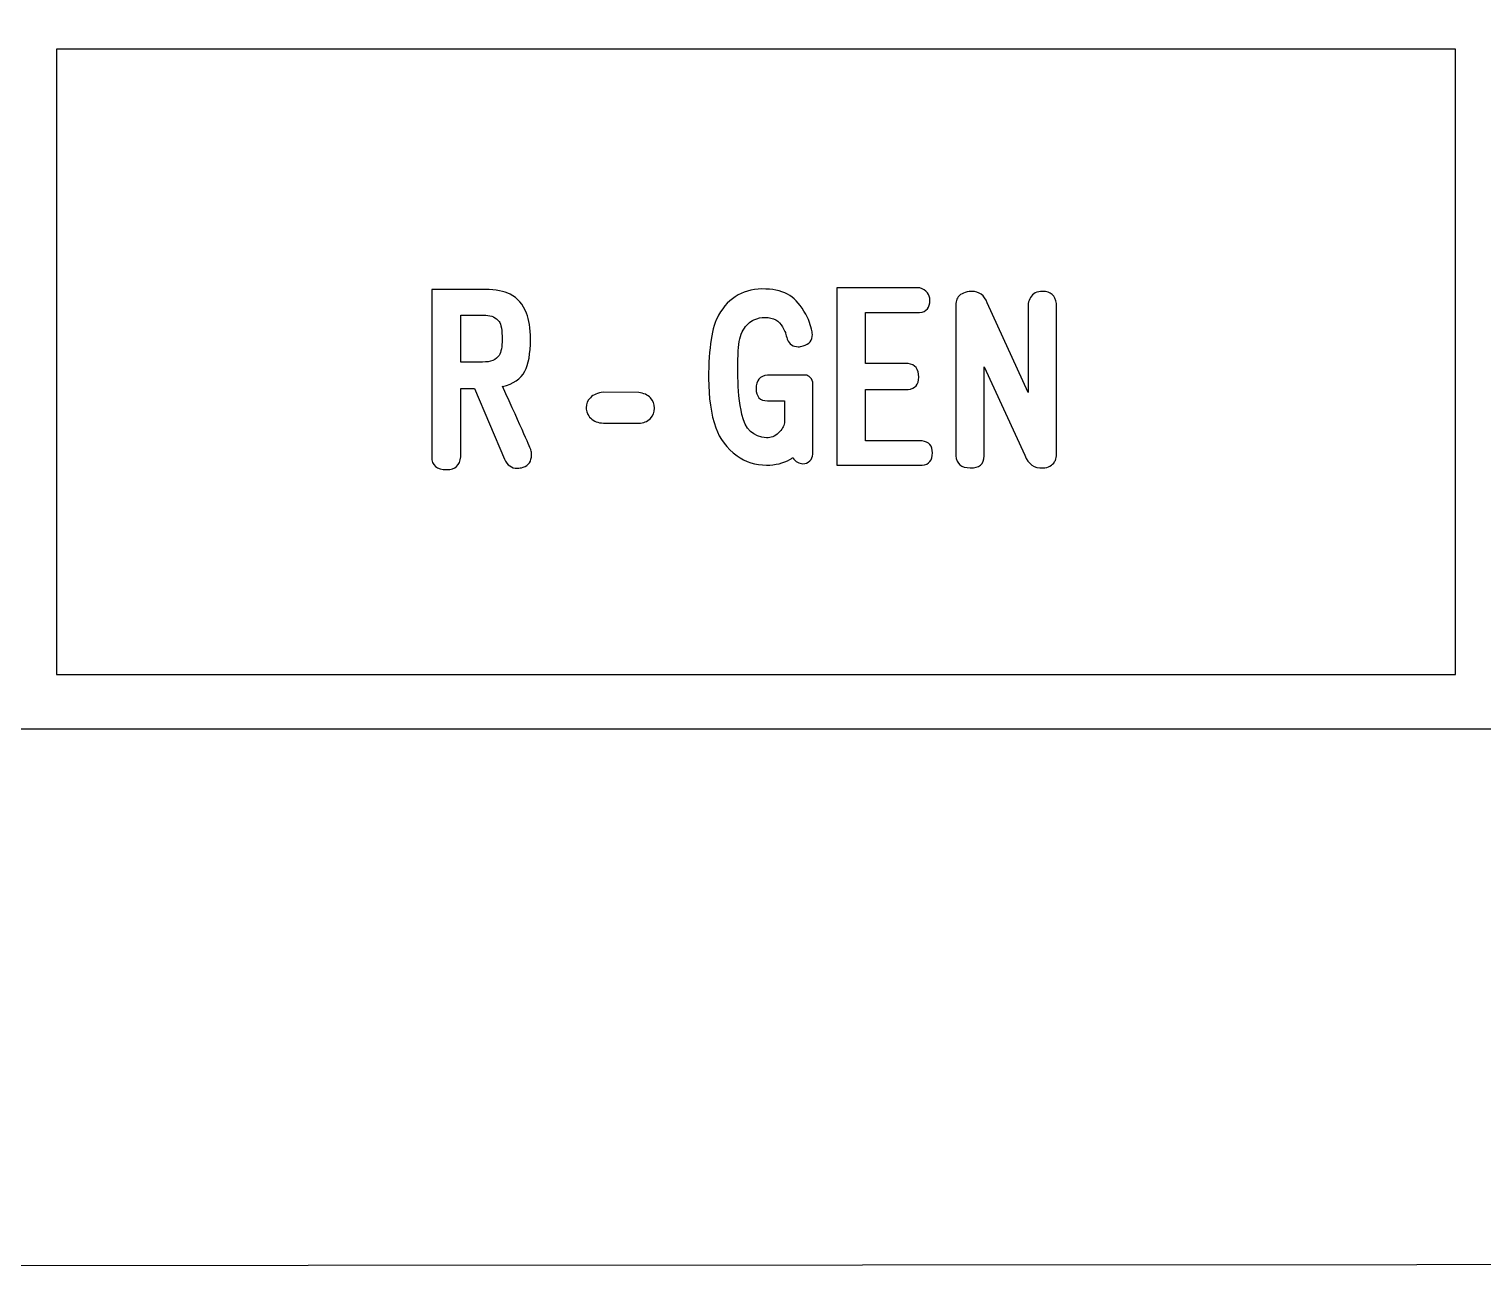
# Model space of a CAD drawing. Extents: x -224 to 225, y -79 to 79.
# Drawn here: x 152.49 to 177.49, y -78.63 to -57.31 of the extents above; entities that cross this region are included whole.
import ezdxf

# ---------------------------------------------------------------- set-up
doc = ezdxf.new("R2010")
doc.units = 0
doc.header["$MEASUREMENT"] = 0
doc.layers.add('PLAN_1', color=7, linetype='CONTINUOUS')

msp = doc.modelspace()

# ---------------------------------------------------------------- linework, layer by layer
at = {"layer": 'PLAN_1', "color": 250}
for points, knots in [([(223.9759, 78.3773), (223.9759, 78.3773), (80.9759, 78.3773), (80.9759, 78.3773), (80.9759, 78.3773), (80.4251, 78.3773), (79.9759, 77.9273), (79.9759, 77.3758), (79.9759, 77.3758), (79.9759, 77.3758), (79.9758, 71.3342), (79.9758, 71.3342), (79.9758, 71.3342), (79.9758, 70.7827), (80.4251, 70.3325), (80.9759, 70.3325), (80.9759, 70.3325), (80.9759, 70.3325), (84.7471, 70.3329), (84.7471, 70.3329), (84.7471, 70.3329), (84.7471, 70.3329), (84.7471, 70.3312), (84.7471, 70.3312), (84.7471, 70.3312), (84.7774, 70.3321), (84.8074, 70.3317), (84.8374, 70.3317), (84.8374, 70.3317), (88.2125, 70.3329), (90.9501, 67.5933), (90.9501, 64.2164), (90.9501, 64.2164), (90.9499, 60.8399), (88.2127, 58.101), (84.8374, 58.101), (84.8374, 58.101), (84.8072, 58.1014), (84.7774, 58.1018), (84.7474, 58.1024), (84.7474, 58.1024), (84.7474, 58.1024), (84.7471, 58.1014), (84.7471, 58.1014), (84.7471, 58.1014), (84.7471, 58.1014), (80.9759, 58.1014), (80.9759, 58.1014), (80.9759, 58.1014), (80.4251, 58.1014), (79.9759, 57.6514), (79.9759, 57.0999), (79.9759, 57.0999), (79.9759, 57.0999), (79.9758, -57.5), (79.9758, -57.5), (79.9758, -57.5), (79.9758, -58.0516), (80.4251, -58.5014), (80.9759, -58.5014), (80.9759, -58.5014), (80.9759, -58.5014), (84.7471, -58.5013), (84.7471, -58.5013), (84.7471, -58.5013), (84.7471, -58.5013), (84.7471, -58.502), (84.7471, -58.502), (84.7471, -58.502), (84.7774, -58.5013), (84.8074, -58.5014), (84.8374, -58.5014), (84.8374, -58.5014), (88.2125, -58.5013), (90.9501, -61.2399), (90.9501, -64.6167), (90.9501, -64.6167), (90.9499, -67.9901), (88.2177, -70.7272), (84.8467, -70.7321), (84.8467, -70.7321), (84.8397, -70.7321), (84.8338, -70.732), (84.8269, -70.7319), (84.8269, -70.7319), (84.8002, -70.7315), (84.7739, -70.7314), (84.7474, -70.7309), (84.7474, -70.7309), (84.7474, -70.7309), (84.7471, -70.7314), (84.7471, -70.7314), (84.7471, -70.7314), (84.7471, -70.7314), (80.9759, -70.7314), (80.9759, -70.7314), (80.9759, -70.7314), (80.4251, -70.7314), (79.9759, -71.181), (79.9759, -71.7325), (79.9759, -71.7325), (79.9759, -71.7325), (79.9758, -77.6209), (79.9758, -77.6209), (79.9758, -77.6209), (79.9758, -77.9033), (80.0791, -78.1466), (80.2822, -78.3424), (80.2822, -78.3424), (80.4854, -78.5379), (80.7318, -78.6325), (81.0136, -78.6218), (81.0136, -78.6218), (81.0136, -78.6218), (224.0136, -78.5346), (224.0136, -78.5346), (224.0136, -78.5346), (224.5508, -78.5142), (224.9758, -78.0725), (224.9758, -77.5342), (224.9758, -77.5342), (224.9758, -77.5342), (224.9758, -71.7378), (224.9758, -71.7378), (224.9758, -71.7378), (224.9758, -71.1866), (224.5266, -70.7368), (223.9758, -70.7368), (223.9758, -70.7368), (223.9758, -70.7368), (220.4778, -70.7365), (220.4778, -70.7365), (220.4778, -70.7365), (220.4778, -70.7365), (220.4778, -70.735), (220.4778, -70.735), (220.4778, -70.735), (220.4481, -70.7357), (220.4179, -70.7368), (220.3879, -70.7368), (220.3879, -70.7368), (217.0127, -70.7365), (214.2753, -67.9983), (214.2753, -64.6215), (214.2753, -64.6215), (214.2753, -61.2481), (217.0057, -58.5128), (220.3752, -58.506), (220.3752, -58.506), (220.381, -58.5058), (220.3857, -58.506), (220.3914, -58.5058), (220.3914, -58.5058), (220.4203, -58.5054), (220.4492, -58.5066), (220.4779, -58.5072), (220.4779, -58.5072), (220.4779, -58.5072), (220.4778, -58.505), (220.4778, -58.505), (220.4778, -58.505), (220.4778, -58.505), (223.9759, -58.505), (223.9759, -58.505), (223.9759, -58.505), (224.5267, -58.505), (224.9758, -58.0556), (224.9758, -57.5041), (224.9758, -57.5041), (224.9758, -57.5041), (224.9758, 57.096), (224.9758, 57.096), (224.9758, 57.096), (224.9758, 57.6478), (224.5266, 58.0971), (223.9758, 58.0971), (223.9758, 58.0971), (223.9758, 58.0971), (220.4778, 58.0973), (220.4778, 58.0973), (220.4778, 58.0973), (220.4778, 58.0973), (220.4778, 58.099), (220.4778, 58.099), (220.4778, 58.099), (220.4481, 58.0981), (220.4179, 58.0971), (220.3879, 58.0971), (220.3879, 58.0971), (217.0127, 58.0973), (214.2753, 60.8356), (214.2753, 64.2126), (214.2753, 64.2126), (214.2753, 67.5856), (217.0053, 70.3207), (220.3743, 70.3279), (220.3743, 70.3279), (220.3808, 70.3282), (220.386, 70.3279), (220.3923, 70.328), (220.3923, 70.328), (220.4209, 70.3288), (220.4495, 70.3274), (220.4779, 70.3268), (220.4779, 70.3268), (220.4779, 70.3268), (220.4778, 70.3291), (220.4778, 70.3291), (220.4778, 70.3291), (220.4778, 70.3291), (223.9759, 70.3291), (223.9759, 70.3291), (223.9759, 70.3291), (224.5267, 70.3291), (224.9758, 70.7785), (224.9758, 71.3299), (224.9758, 71.3299), (224.9758, 71.3299), (224.9758, 77.3759), (224.9758, 77.3759), (224.9758, 77.3759), (224.9758, 77.9276), (224.5265, 78.377), (223.9759, 78.3773)], [0, 0, 0, 0, 0.0175439, 0.0175439, 0.0175439, 0.0175439, 0.0350877, 0.0350877, 0.0350877, 0.0350877, 0.0526316, 0.0526316, 0.0526316, 0.0526316, 0.0701754, 0.0701754, 0.0701754, 0.0701754, 0.0877193, 0.0877193, 0.0877193, 0.0877193, 0.1052632, 0.1052632, 0.1052632, 0.1052632, 0.122807, 0.122807, 0.122807, 0.122807, 0.1403509, 0.1403509, 0.1403509, 0.1403509, 0.1578947, 0.1578947, 0.1578947, 0.1578947, 0.1754386, 0.1754386, 0.1754386, 0.1754386, 0.1929825, 0.1929825, 0.1929825, 0.1929825, 0.2105263, 0.2105263, 0.2105263, 0.2105263, 0.2280702, 0.2280702, 0.2280702, 0.2280702, 0.245614, 0.245614, 0.245614, 0.245614, 0.2631579, 0.2631579, 0.2631579, 0.2631579, 0.2807018, 0.2807018, 0.2807018, 0.2807018, 0.2982456, 0.2982456, 0.2982456, 0.2982456, 0.3157895, 0.3157895, 0.3157895, 0.3157895, 0.3333333, 0.3333333, 0.3333333, 0.3333333, 0.3508772, 0.3508772, 0.3508772, 0.3508772, 0.3684211, 0.3684211, 0.3684211, 0.3684211, 0.3859649, 0.3859649, 0.3859649, 0.3859649, 0.4035088, 0.4035088, 0.4035088, 0.4035088, 0.4210526, 0.4210526, 0.4210526, 0.4210526, 0.4385965, 0.4385965, 0.4385965, 0.4385965, 0.4561404, 0.4561404, 0.4561404, 0.4561404, 0.4736842, 0.4736842, 0.4736842, 0.4736842, 0.4912281, 0.4912281, 0.4912281, 0.4912281, 0.5087719, 0.5087719, 0.5087719, 0.5087719, 0.5263158, 0.5263158, 0.5263158, 0.5263158, 0.5438596, 0.5438596, 0.5438596, 0.5438596, 0.5614035, 0.5614035, 0.5614035, 0.5614035, 0.5789474, 0.5789474, 0.5789474, 0.5789474, 0.5964912, 0.5964912, 0.5964912, 0.5964912, 0.6140351, 0.6140351, 0.6140351, 0.6140351, 0.6315789, 0.6315789, 0.6315789, 0.6315789, 0.6491228, 0.6491228, 0.6491228, 0.6491228, 0.6666667, 0.6666667, 0.6666667, 0.6666667, 0.6842105, 0.6842105, 0.6842105, 0.6842105, 0.7017544, 0.7017544, 0.7017544, 0.7017544, 0.7192982, 0.7192982, 0.7192982, 0.7192982, 0.7368421, 0.7368421, 0.7368421, 0.7368421, 0.754386, 0.754386, 0.754386, 0.754386, 0.7719298, 0.7719298, 0.7719298, 0.7719298, 0.7894737, 0.7894737, 0.7894737, 0.7894737, 0.8070175, 0.8070175, 0.8070175, 0.8070175, 0.8245614, 0.8245614, 0.8245614, 0.8245614, 0.8421053, 0.8421053, 0.8421053, 0.8421053, 0.8596491, 0.8596491, 0.8596491, 0.8596491, 0.877193, 0.877193, 0.877193, 0.877193, 0.8947368, 0.8947368, 0.8947368, 0.8947368, 0.9122807, 0.9122807, 0.9122807, 0.9122807, 0.9298246, 0.9298246, 0.9298246, 0.9298246, 0.9473684, 0.9473684, 0.9473684, 0.9473684, 0.9649123, 0.9649123, 0.9649123, 0.9649123, 1, 1, 1, 1]), ([(101.9357, 69.1187), (101.9357, 69.1187), (203.0161, 69.1187), (203.0161, 69.1187), (203.0161, 69.1187), (203.0161, 69.1187), (203.0161, -69.3472), (203.0161, -69.3472), (203.0161, -69.3472), (203.0161, -69.3472), (101.9357, -69.3472), (101.9357, -69.3472), (101.9357, -69.3472), (101.9357, -69.3472), (101.9357, 69.1187), (101.9357, 69.1187)], [0, 0, 0, 0, 0.2, 0.2, 0.2, 0.2, 0.4, 0.4, 0.4, 0.4, 0.6, 0.6, 0.6, 0.6, 1, 1, 1, 1]), ([(152.9571, -57.6593), (152.9571, -57.6593), (177.016, -57.6593), (177.016, -57.6593), (177.016, -57.6593), (177.016, -57.6593), (177.016, -68.4135), (177.016, -68.4135), (177.016, -68.4135), (177.016, -68.4135), (152.9571, -68.4135), (152.9571, -68.4135), (152.9571, -68.4135), (152.9571, -68.4135), (152.9571, -57.6593), (152.9571, -57.6593)], [0, 0, 0, 0, 0.2, 0.2, 0.2, 0.2, 0.4, 0.4, 0.4, 0.4, 0.6, 0.6, 0.6, 0.6, 1, 1, 1, 1])]:
    msp.add_open_spline(points, degree=3, knots=knots, dxfattribs=at)
at = {"layer": 'PLAN_1', "color": 7}
for points, knots in [([(160.6634, -64.7086), (160.6634, -64.7086), (160.1473, -63.4945), (160.1473, -63.4945), (160.1473, -63.4945), (160.0645, -63.4907), (159.985, -63.49), (159.9087, -63.4926), (159.9087, -63.4926), (159.9087, -63.4926), (159.9087, -64.6711), (159.9087, -64.6711), (159.9087, -64.6711), (159.8954, -64.8155), (159.8153, -64.8874), (159.6684, -64.8874), (159.6684, -64.8874), (159.495, -64.8874), (159.4091, -64.8155), (159.4116, -64.6711), (159.4116, -64.6711), (159.4116, -64.6711), (159.4117, -61.7921), (159.4117, -61.7921), (159.4117, -61.7921), (159.4117, -61.7921), (160.3334, -61.7921), (160.3334, -61.7921), (160.3334, -61.7921), (160.512, -61.7921), (160.655, -61.8196), (160.7618, -61.8741), (160.7618, -61.8741), (160.8847, -61.9376), (160.9779, -62.0459), (161.0415, -62.2002), (161.0415, -62.2002), (161.0861, -62.3083), (161.1082, -62.4577), (161.1082, -62.649), (161.1082, -62.649), (161.1083, -62.8969), (161.0758, -63.08), (161.0116, -63.1984), (161.0116, -63.1984), (160.9404, -63.3286), (160.8133, -63.4157), (160.6296, -63.459), (160.6296, -63.459), (160.6296, -63.459), (160.6279, -63.4532), (160.6279, -63.4532), (160.6279, -63.4532), (160.9557, -64.1797), (161.1184, -64.5447), (161.1159, -64.5484), (161.1159, -64.5484), (161.123, -64.5757), (161.1267, -64.6038), (161.1267, -64.6324), (161.1267, -64.6324), (161.1268, -64.7455), (161.0784, -64.8174), (160.9817, -64.8485), (160.9817, -64.8485), (160.947, -64.8593), (160.9144, -64.8651), (160.8832, -64.8651), (160.8832, -64.8651), (160.7817, -64.8651), (160.7084, -64.8129), (160.6634, -64.7086)], [0, 0, 0, 0, 0.0526316, 0.0526316, 0.0526316, 0.0526316, 0.1052632, 0.1052632, 0.1052632, 0.1052632, 0.1578947, 0.1578947, 0.1578947, 0.1578947, 0.2105263, 0.2105263, 0.2105263, 0.2105263, 0.2631579, 0.2631579, 0.2631579, 0.2631579, 0.3157895, 0.3157895, 0.3157895, 0.3157895, 0.3684211, 0.3684211, 0.3684211, 0.3684211, 0.4210526, 0.4210526, 0.4210526, 0.4210526, 0.4736842, 0.4736842, 0.4736842, 0.4736842, 0.5263158, 0.5263158, 0.5263158, 0.5263158, 0.5789474, 0.5789474, 0.5789474, 0.5789474, 0.6315789, 0.6315789, 0.6315789, 0.6315789, 0.6842105, 0.6842105, 0.6842105, 0.6842105, 0.7368421, 0.7368421, 0.7368421, 0.7368421, 0.7894737, 0.7894737, 0.7894737, 0.7894737, 0.8421053, 0.8421053, 0.8421053, 0.8421053, 0.8947368, 0.8947368, 0.8947368, 0.8947368, 1, 1, 1, 1]), ([(165.5704, -64.7145), (165.4547, -64.7786), (165.3203, -64.811), (165.1678, -64.811), (165.1678, -64.811), (164.9758, -64.811), (164.8061, -64.7576), (164.6599, -64.6508), (164.6599, -64.6508), (164.4845, -64.5218), (164.363, -64.3609), (164.2944, -64.1684), (164.2944, -64.1684), (164.2125, -63.9364), (164.1717, -63.6534), (164.1717, -63.3197), (164.1717, -63.3197), (164.1718, -62.7946), (164.2289, -62.4317), (164.3433, -62.2321), (164.3433, -62.2321), (164.5194, -61.9206), (164.7902, -61.7706), (165.1551, -61.7833), (165.1551, -61.7833), (165.3217, -61.7883), (165.4589, -61.8258), (165.5683, -61.8971), (165.5683, -61.8971), (165.6714, -61.9637), (165.7628, -62.07), (165.8422, -62.2148), (165.8422, -62.2148), (165.8722, -62.2695), (165.8899, -62.3059), (165.8963, -62.3229), (165.8963, -62.3229), (165.9111, -62.3725), (165.9262, -62.4227), (165.9408, -62.4723), (165.9408, -62.4723), (165.951, -62.5023), (165.956, -62.5327), (165.956, -62.5652), (165.956, -62.5652), (165.9561, -62.6669), (165.9033, -62.7329), (165.7977, -62.7629), (165.7977, -62.7629), (165.768, -62.7711), (165.7399, -62.7756), (165.7138, -62.7756), (165.7138, -62.7756), (165.6229, -62.7754), (165.56, -62.7329), (165.5238, -62.6471), (165.5238, -62.6471), (165.5225, -62.6434), (165.513, -62.6096), (165.4958, -62.5448), (165.4958, -62.5448), (165.4946, -62.5371), (165.4767, -62.501), (165.4418, -62.4354), (165.4418, -62.4354), (165.3858, -62.3299), (165.286, -62.2752), (165.1417, -62.2714), (165.1417, -62.2714), (165.0802, -62.2702), (165.0159, -62.2841), (164.9504, -62.3121), (164.9504, -62.3121), (164.878, -62.3445), (164.8175, -62.4031), (164.7679, -62.4883), (164.7679, -62.4883), (164.7179, -62.5733), (164.6885, -62.693), (164.6783, -62.8467), (164.6783, -62.8467), (164.677, -62.8766), (164.6764, -63.0267), (164.6764, -63.2975), (164.6764, -63.2975), (164.6764, -63.5155), (164.6993, -63.7311), (164.7451, -63.9434), (164.7451, -63.9434), (164.7998, -64.1944), (164.9408, -64.3266), (165.1678, -64.3399), (165.1678, -64.3399), (165.2423, -64.3451), (165.3108, -64.3172), (165.3744, -64.2561), (165.3744, -64.2561), (165.4317, -64.2026), (165.4653, -64.1449), (165.4767, -64.0832), (165.4767, -64.0832), (165.4767, -64.0832), (165.4767, -63.7069), (165.4767, -63.7069), (165.4767, -63.7069), (165.4767, -63.7069), (165.1824, -63.7069), (165.1824, -63.7069), (165.1824, -63.7069), (165.0534, -63.7042), (164.9892, -63.6338), (164.9892, -63.4945), (164.9892, -63.4945), (164.9893, -63.3564), (165.054, -63.2796), (165.183, -63.2638), (165.183, -63.2638), (165.183, -63.2638), (165.8404, -63.2638), (165.8404, -63.2638), (165.8404, -63.2638), (165.8664, -63.2651), (165.8931, -63.2784), (165.9204, -63.3044), (165.9204, -63.3044), (165.9504, -63.3356), (165.9649, -63.3725), (165.9649, -63.4144), (165.9649, -63.4144), (165.9649, -63.4144), (165.9651, -64.1873), (165.9651, -64.1873), (165.9651, -64.1873), (165.9662, -64.1899), (165.9662, -64.3349), (165.9649, -64.6228), (165.9649, -64.6228), (165.9625, -64.6705), (165.9439, -64.7093), (165.9103, -64.7405), (165.9103, -64.7405), (165.876, -64.7715), (165.8365, -64.7868), (165.792, -64.7868), (165.792, -64.7868), (165.7247, -64.7868), (165.6681, -64.7526), (165.6223, -64.6845), (165.6223, -64.6845), (165.6172, -64.6883), (165.6, -64.6978), (165.5704, -64.7145)], [0, 0, 0, 0, 0.025641, 0.025641, 0.025641, 0.025641, 0.0512821, 0.0512821, 0.0512821, 0.0512821, 0.0769231, 0.0769231, 0.0769231, 0.0769231, 0.1025641, 0.1025641, 0.1025641, 0.1025641, 0.1282051, 0.1282051, 0.1282051, 0.1282051, 0.1538462, 0.1538462, 0.1538462, 0.1538462, 0.1794872, 0.1794872, 0.1794872, 0.1794872, 0.2051282, 0.2051282, 0.2051282, 0.2051282, 0.2307692, 0.2307692, 0.2307692, 0.2307692, 0.2564103, 0.2564103, 0.2564103, 0.2564103, 0.2820513, 0.2820513, 0.2820513, 0.2820513, 0.3076923, 0.3076923, 0.3076923, 0.3076923, 0.3333333, 0.3333333, 0.3333333, 0.3333333, 0.3589744, 0.3589744, 0.3589744, 0.3589744, 0.3846154, 0.3846154, 0.3846154, 0.3846154, 0.4102564, 0.4102564, 0.4102564, 0.4102564, 0.4358974, 0.4358974, 0.4358974, 0.4358974, 0.4615385, 0.4615385, 0.4615385, 0.4615385, 0.4871795, 0.4871795, 0.4871795, 0.4871795, 0.5128205, 0.5128205, 0.5128205, 0.5128205, 0.5384615, 0.5384615, 0.5384615, 0.5384615, 0.5641026, 0.5641026, 0.5641026, 0.5641026, 0.5897436, 0.5897436, 0.5897436, 0.5897436, 0.6153846, 0.6153846, 0.6153846, 0.6153846, 0.6410256, 0.6410256, 0.6410256, 0.6410256, 0.6666667, 0.6666667, 0.6666667, 0.6666667, 0.6923077, 0.6923077, 0.6923077, 0.6923077, 0.7179487, 0.7179487, 0.7179487, 0.7179487, 0.7435897, 0.7435897, 0.7435897, 0.7435897, 0.7692308, 0.7692308, 0.7692308, 0.7692308, 0.7948718, 0.7948718, 0.7948718, 0.7948718, 0.8205128, 0.8205128, 0.8205128, 0.8205128, 0.8461538, 0.8461538, 0.8461538, 0.8461538, 0.8717949, 0.8717949, 0.8717949, 0.8717949, 0.8974359, 0.8974359, 0.8974359, 0.8974359, 0.9230769, 0.9230769, 0.9230769, 0.9230769, 0.9487179, 0.9487179, 0.9487179, 0.9487179, 1, 1, 1, 1]), ([(166.3744, -64.8129), (166.3744, -64.8129), (166.3744, -61.7603), (166.3744, -61.7603), (166.3744, -61.7603), (166.3744, -61.7603), (167.801, -61.7603), (167.801, -61.7603), (167.801, -61.7603), (167.9191, -61.8048), (167.9775, -61.8773), (167.9775, -61.9765), (167.9775, -61.9765), (167.9776, -62.1029), (167.919, -62.1742), (167.8008, -62.1888), (167.8008, -62.1888), (167.8008, -62.1888), (166.8715, -62.1887), (166.8715, -62.1887), (166.8715, -62.1887), (166.8715, -62.1887), (166.8715, -63.0641), (166.8715, -63.0641), (166.8715, -63.0641), (166.8715, -63.0641), (167.6038, -63.0641), (167.6038, -63.0641), (167.6038, -63.0641), (167.724, -63.0812), (167.7843, -63.1596), (167.7843, -63.2988), (167.7843, -63.2988), (167.7843, -63.4265), (167.7239, -63.4978), (167.6037, -63.5111), (167.6037, -63.5111), (167.6037, -63.5111), (166.8715, -63.511), (166.8715, -63.511), (166.8715, -63.511), (166.8715, -63.511), (166.8715, -64.396), (166.8715, -64.396), (166.8715, -64.396), (166.8715, -64.396), (167.8435, -64.396), (167.8435, -64.396), (167.8435, -64.396), (167.9617, -64.4074), (168.0207, -64.476), (168.0207, -64.6026), (168.0207, -64.6026), (168.0209, -64.7302), (167.9616, -64.8002), (167.844, -64.8129), (167.844, -64.8129), (167.844, -64.8129), (166.3744, -64.8129), (166.3744, -64.8129)], [0, 0, 0, 0, 0.0625, 0.0625, 0.0625, 0.0625, 0.125, 0.125, 0.125, 0.125, 0.1875, 0.1875, 0.1875, 0.1875, 0.25, 0.25, 0.25, 0.25, 0.3125, 0.3125, 0.3125, 0.3125, 0.375, 0.375, 0.375, 0.375, 0.4375, 0.4375, 0.4375, 0.4375, 0.5, 0.5, 0.5, 0.5, 0.5625, 0.5625, 0.5625, 0.5625, 0.625, 0.625, 0.625, 0.625, 0.6875, 0.6875, 0.6875, 0.6875, 0.75, 0.75, 0.75, 0.75, 0.8125, 0.8125, 0.8125, 0.8125, 0.875, 0.875, 0.875, 0.875, 1, 1, 1, 1]), ([(169.6113, -64.6419), (169.6113, -64.6419), (168.9115, -63.124), (168.9115, -63.124), (168.9115, -63.124), (168.9115, -63.124), (168.9115, -64.6526), (168.9115, -64.6526), (168.9115, -64.6526), (168.9077, -64.7938), (168.8268, -64.8632), (168.6691, -64.8593), (168.6691, -64.8593), (168.5166, -64.8555), (168.4345, -64.7868), (168.4231, -64.6522), (168.4231, -64.6522), (168.4231, -64.6522), (168.4231, -62.0312), (168.4231, -62.0312), (168.4231, -62.0312), (168.4257, -61.9963), (168.4345, -61.9658), (168.4492, -61.9396), (168.4492, -61.9396), (168.488, -61.8773), (168.556, -61.8398), (168.6539, -61.8277), (168.6539, -61.8277), (168.6692, -61.8251), (168.6831, -61.8239), (168.6971, -61.8239), (168.6971, -61.8239), (168.8261, -61.8239), (168.9139, -61.8906), (168.9615, -62.0235), (168.9615, -62.0235), (168.9615, -62.0235), (169.6691, -63.5619), (169.6691, -63.5619), (169.6691, -63.5619), (169.6691, -63.5619), (169.6691, -62.0344), (169.6691, -62.0344), (169.6691, -62.0344), (169.6754, -61.995), (169.6868, -61.96), (169.7046, -61.9302), (169.7046, -61.9302), (169.7481, -61.8608), (169.8178, -61.8252), (169.9151, -61.8239), (169.9151, -61.8239), (170.0531, -61.8226), (170.1331, -61.8927), (170.1553, -62.0344), (170.1553, -62.0344), (170.1553, -62.0344), (170.1555, -64.6526), (170.1555, -64.6526), (170.1555, -64.6526), (170.1503, -64.6907), (170.1394, -64.7239), (170.1216, -64.7512), (170.1216, -64.7512), (170.081, -64.8199), (170.0142, -64.8556), (169.9227, -64.8593), (169.9227, -64.8593), (169.7697, -64.8682), (169.6659, -64.7957), (169.6113, -64.6419)], [0, 0, 0, 0, 0.0526316, 0.0526316, 0.0526316, 0.0526316, 0.1052632, 0.1052632, 0.1052632, 0.1052632, 0.1578947, 0.1578947, 0.1578947, 0.1578947, 0.2105263, 0.2105263, 0.2105263, 0.2105263, 0.2631579, 0.2631579, 0.2631579, 0.2631579, 0.3157895, 0.3157895, 0.3157895, 0.3157895, 0.3684211, 0.3684211, 0.3684211, 0.3684211, 0.4210526, 0.4210526, 0.4210526, 0.4210526, 0.4736842, 0.4736842, 0.4736842, 0.4736842, 0.5263158, 0.5263158, 0.5263158, 0.5263158, 0.5789474, 0.5789474, 0.5789474, 0.5789474, 0.6315789, 0.6315789, 0.6315789, 0.6315789, 0.6842105, 0.6842105, 0.6842105, 0.6842105, 0.7368421, 0.7368421, 0.7368421, 0.7368421, 0.7894737, 0.7894737, 0.7894737, 0.7894737, 0.8421053, 0.8421053, 0.8421053, 0.8421053, 0.8947368, 0.8947368, 0.8947368, 0.8947368, 1, 1, 1, 1]), ([(160.568, -62.3412), (160.5134, -62.2708), (160.4382, -62.2352), (160.3429, -62.2352), (160.3429, -62.2352), (160.3429, -62.2352), (159.9087, -62.2352), (159.9087, -62.2352), (159.9087, -62.2352), (159.9087, -62.2352), (159.9087, -63.04), (159.9087, -63.04), (159.9087, -63.04), (159.9087, -63.04), (160.2814, -63.04), (160.2814, -63.04), (160.2814, -63.04), (160.4263, -63.04), (160.5228, -63.0013), (160.5698, -62.9244), (160.5698, -62.9244), (160.6049, -62.8683), (160.6219, -62.7769), (160.6219, -62.649), (160.6219, -62.649), (160.6219, -62.4921), (160.6041, -62.3898), (160.568, -62.3412)], [0, 0, 0, 0, 0.125, 0.125, 0.125, 0.125, 0.25, 0.25, 0.25, 0.25, 0.375, 0.375, 0.375, 0.375, 0.5, 0.5, 0.5, 0.5, 0.625, 0.625, 0.625, 0.625, 0.75, 0.75, 0.75, 0.75, 1, 1, 1, 1]), ([(162.3618, -64.0882), (162.2723, -64.0869), (162.1997, -64.0591), (162.1438, -64.0043), (162.1438, -64.0043), (162.0929, -63.9533), (162.0675, -63.8932), (162.0675, -63.8239), (162.0675, -63.8239), (162.0675, -63.7571), (162.0917, -63.6999), (162.14, -63.6521), (162.14, -63.6521), (162.1922, -63.5987), (162.2665, -63.5682), (162.3618, -63.5594), (162.3618, -63.5594), (162.3618, -63.5594), (162.9708, -63.565), (162.9708, -63.565), (162.9708, -63.565), (163.0568, -63.5727), (163.124, -63.6032), (163.1736, -63.6567), (163.1736, -63.6567), (163.2177, -63.7049), (163.2391, -63.7628), (163.2391, -63.8315), (163.2391, -63.8315), (163.2391, -63.9007), (163.2162, -63.9605), (163.1704, -64.0101), (163.1704, -64.0101), (163.1197, -64.0634), (163.0528, -64.0895), (162.9708, -64.0882), (162.9708, -64.0882), (162.9708, -64.0882), (162.3618, -64.0882), (162.3618, -64.0882)], [0, 0, 0, 0, 0.0909091, 0.0909091, 0.0909091, 0.0909091, 0.1818182, 0.1818182, 0.1818182, 0.1818182, 0.2727273, 0.2727273, 0.2727273, 0.2727273, 0.3636364, 0.3636364, 0.3636364, 0.3636364, 0.4545455, 0.4545455, 0.4545455, 0.4545455, 0.5454545, 0.5454545, 0.5454545, 0.5454545, 0.6363636, 0.6363636, 0.6363636, 0.6363636, 0.7272727, 0.7272727, 0.7272727, 0.7272727, 0.8181818, 0.8181818, 0.8181818, 0.8181818, 1, 1, 1, 1])]:
    msp.add_open_spline(points, degree=3, knots=knots, dxfattribs=at)

doc.saveas('drawing.dxf')
